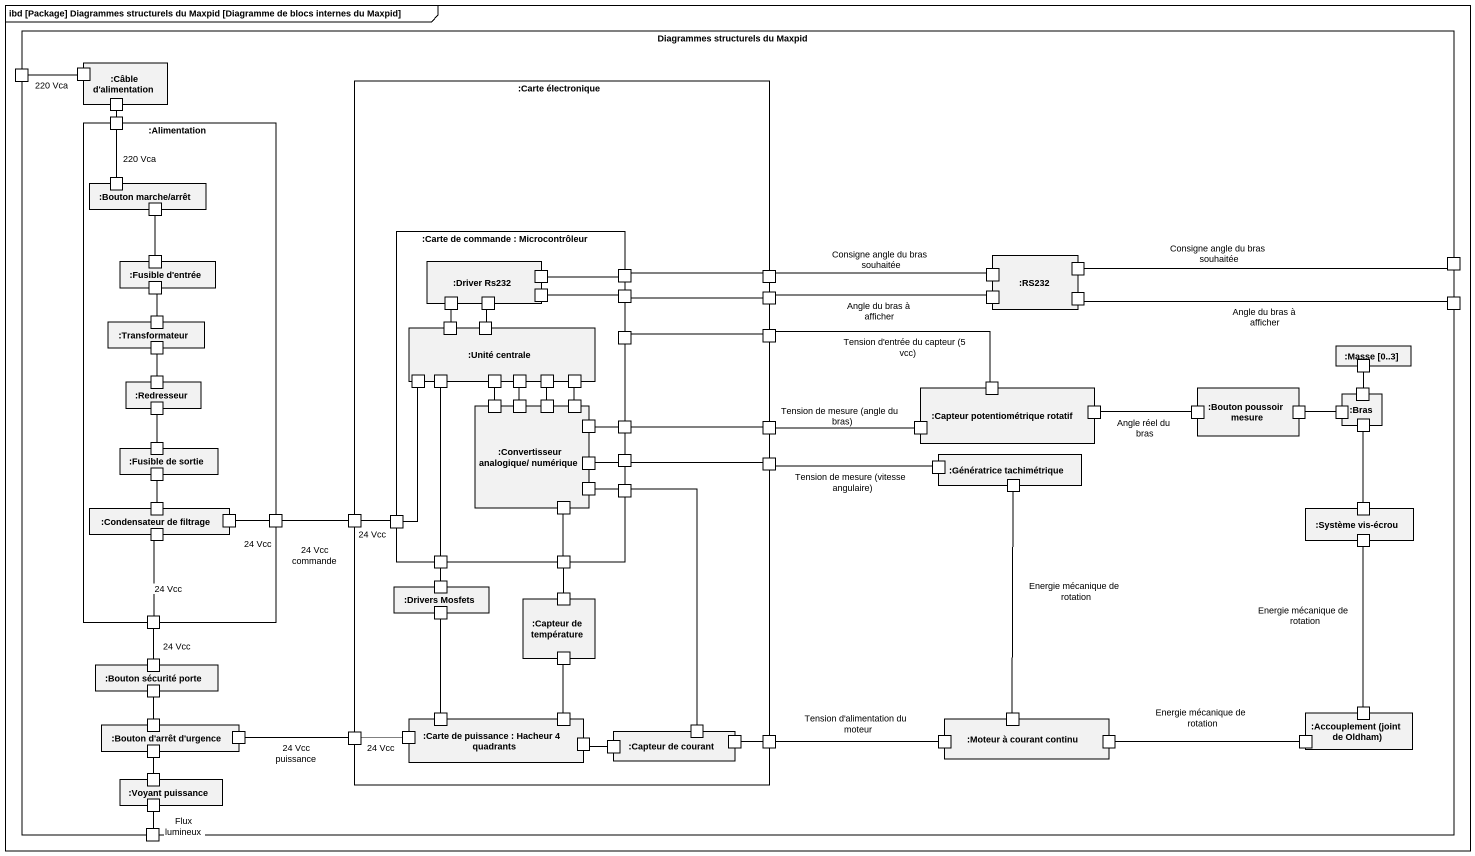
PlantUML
@startuml
mainframe ibd [Package] Diagrammes structurels du Maxpid [Diagramme de blocs internes du Maxpid]
rectangle "Diagrammes structurels du Maxpid" as Diagrammes_structurels_du {
  port " " as port1
  rectangle ":Câble d'alimentation" as Câble_d_alimentation {
    port " " as port2
    port " " as port4
  }
  rectangle ":Carte électronique" as Carte_électronique {
    rectangle ":Carte de commande : Microcontrôleur" as Carte_de_commande {
      rectangle ":Driver Rs232" as Driver_Rs232 {
        port " " as port8
        port " " as port16
        port " " as port17
        port " " as port18
      }
      port " " as port9
      port " " as port19
      rectangle ":Unité centrale" as Unité_centrale {
        port " " as port25
        port " " as port26
        port " " as port30
        port " " as port31
        port " " as port32
        port " " as port33
        port " " as port34
        port " " as port35
      }
      port " " as port27
      rectangle ":Convertisseur analogique/ numérique" as Convertisseur_analogique {
        port " " as port40
        port " " as port41
        port " " as port42
        port " " as port43
        port " " as port44
        port " " as port55
        port " " as port60
        port " " as port61
      }
      port " " as port45
      port " " as port56
      port " " as port62
      port " " as port69
      port " " as port72
      port " " as port73
    }
    port " " as port10
    port " " as port20
    port " " as port28
    port " " as port46
    port " " as port57
    port " " as port68
    rectangle ":Drivers Mosfets" as Drivers_Mosfets {
      port " " as port71
      port " " as port75
    }
    rectangle ":Capteur de température" as Capteur_de_température {
      port " " as port76
      port " " as port78
    }
    port " " as port82
    rectangle ":Carte de puissance : Hacheur 4 quadrants" as Carte_de_puissance_Hacheur {
      port " " as port83
      port " " as port84
      port " " as port85
      port " " as port86
    }
    rectangle ":Capteur de courant" as Capteur_de_courant {
      port " " as port87
      port " " as port88
      port " " as port89
    }
    port " " as port90
  }
  rectangle ":Alimentation" as Alimentation {
    port " " as port3
    rectangle ":Bouton marche/arrêt" as Bouton_marche_arrêt {
      port " " as port5
      port " " as port6
    }
    rectangle ":Fusible d'entrée" as Fusible_d_entrée {
      port " " as port7
      port " " as port14
    }
    rectangle ":Transformateur" as Transformateur {
      port " " as port15
      port " " as port24
    }
    rectangle ":Redresseur" as Redresseur {
      port " " as port29
      port " " as port39
    }
    rectangle ":Fusible de sortie" as Fusible_de_sortie {
      port " " as port53
      port " " as port54
    }
    rectangle ":Condensateur de filtrage" as Condensateur_de_filtrage {
      port " " as port59
      port " " as port65
      port " " as port66
    }
    port " " as port67
    port " " as port74
  }
  rectangle ":RS232" as RS232 {
    port " " as port11
    port " " as port12
    port " " as port21
    port " " as port22
  }
  port " " as port13
  port " " as port23
  rectangle ":Masse [0..3]" as Masse_0_3 {
    port " " as port38
  }
  rectangle ":Capteur potentiométrique rotatif" as Capteur_potentiométrique {
    port " " as port36
    port " " as port47
    port " " as port48
  }
  rectangle ":Bouton poussoir mesure" as Bouton_poussoir_mesure {
    port " " as port49
    port " " as port50
  }
  rectangle ":Bras" as Bras {
    port " " as port37
    port " " as port51
    port " " as port52
  }
  rectangle ":Génératrice tachimétrique" as Génératrice_tachimétrique {
    port " " as port58
    port " " as port63
  }
  rectangle ":Système vis-écrou" as Système_vis_écrou {
    port " " as port64
    port " " as port70
  }
  rectangle ":Bouton sécurité porte" as Bouton_sécurité_porte {
    port " " as port77
    port " " as port79
  }
  rectangle ":Bouton d'arrêt d'urgence" as Bouton_d_arrêt_d_urgence {
    port " " as port80
    port " " as port81
    port " " as port97
  }
  rectangle ":Moteur à courant continu" as Moteur_à_courant_continu {
    port " " as port91
    port " " as port92
    port " " as port93
  }
  rectangle ":Accouplement (joint de Oldham)" as Accouplement_joint_de_Oldham {
    port " " as port94
    port " " as port95
  }
  rectangle ":Voyant puissance" as Voyant_puissance {
    port " " as port96
    port " " as port98
  }
  port " " as port99
}
port1 -right- port2 : 220 Vca
port3 -- port5 : 220 Vca
port4 -- port3
port6 -- port7
port8 -right- port9
port10 -left- port9
port11 -left- port10 : Consigne angle du bras souhaitée
port12 -right- port13 : Consigne angle du bras souhaitée
port14 -- port15
port16 -- port25
port18 -right- port19
port19 -right- port20
port20 -right- port21 : Angle du bras à afficher
port22 -right- port23 : Angle du bras à afficher
port24 -- port29
port26 -up- port17
port27 -right- port28
port28 -right- port36 : Tension d'entrée du capteur (5 vcc)
port31 -- port72
port38 -- port37
port39 -- port53
port40 -up- port32
port41 -up- port33
port42 -up- port34
port43 -up- port35
port45 -left- port44
port46 -left- port45
port47 -left- port46 : Tension de mesure (angle du bras)
port49 -left- port48 : Angle réel du bras
port51 -left- port50
port54 -- port59
port56 -left- port55
port57 -left- port56
port58 -left- port57 : Tension de mesure (vitesse angulaire)
port62 -left- port61
port64 -up- port52
port65 -- port74 : 24 Vcc
port66 -right- port67 : 24 Vcc
port67 -right- port68 : 24 Vcc commande
port68 -right- port69 : 24 Vcc
port69 -up- port30
port72 -- port71
port73 -up- port60
port73 -- port76
port74 -- port77 : 24 Vcc
port75 -- port84
port79 -- port80
port81 -right- port82 : 24 Vcc puissance
port82 -right- port83 : 24 Vcc
port85 -up- port78
port86 -right- port87
port88 -up- port62
port89 -right- port90
port90 -right- port91 : Tension d'alimentation du moteur
port92 -up- port63 : Energie mécanique de rotation
port93 -right- port94 : Energie mécanique de rotation
port95 -up- port70 : Energie mécanique de rotation
port97 -- port96
port98 -- port99 : Flux lumineux
@enduml
